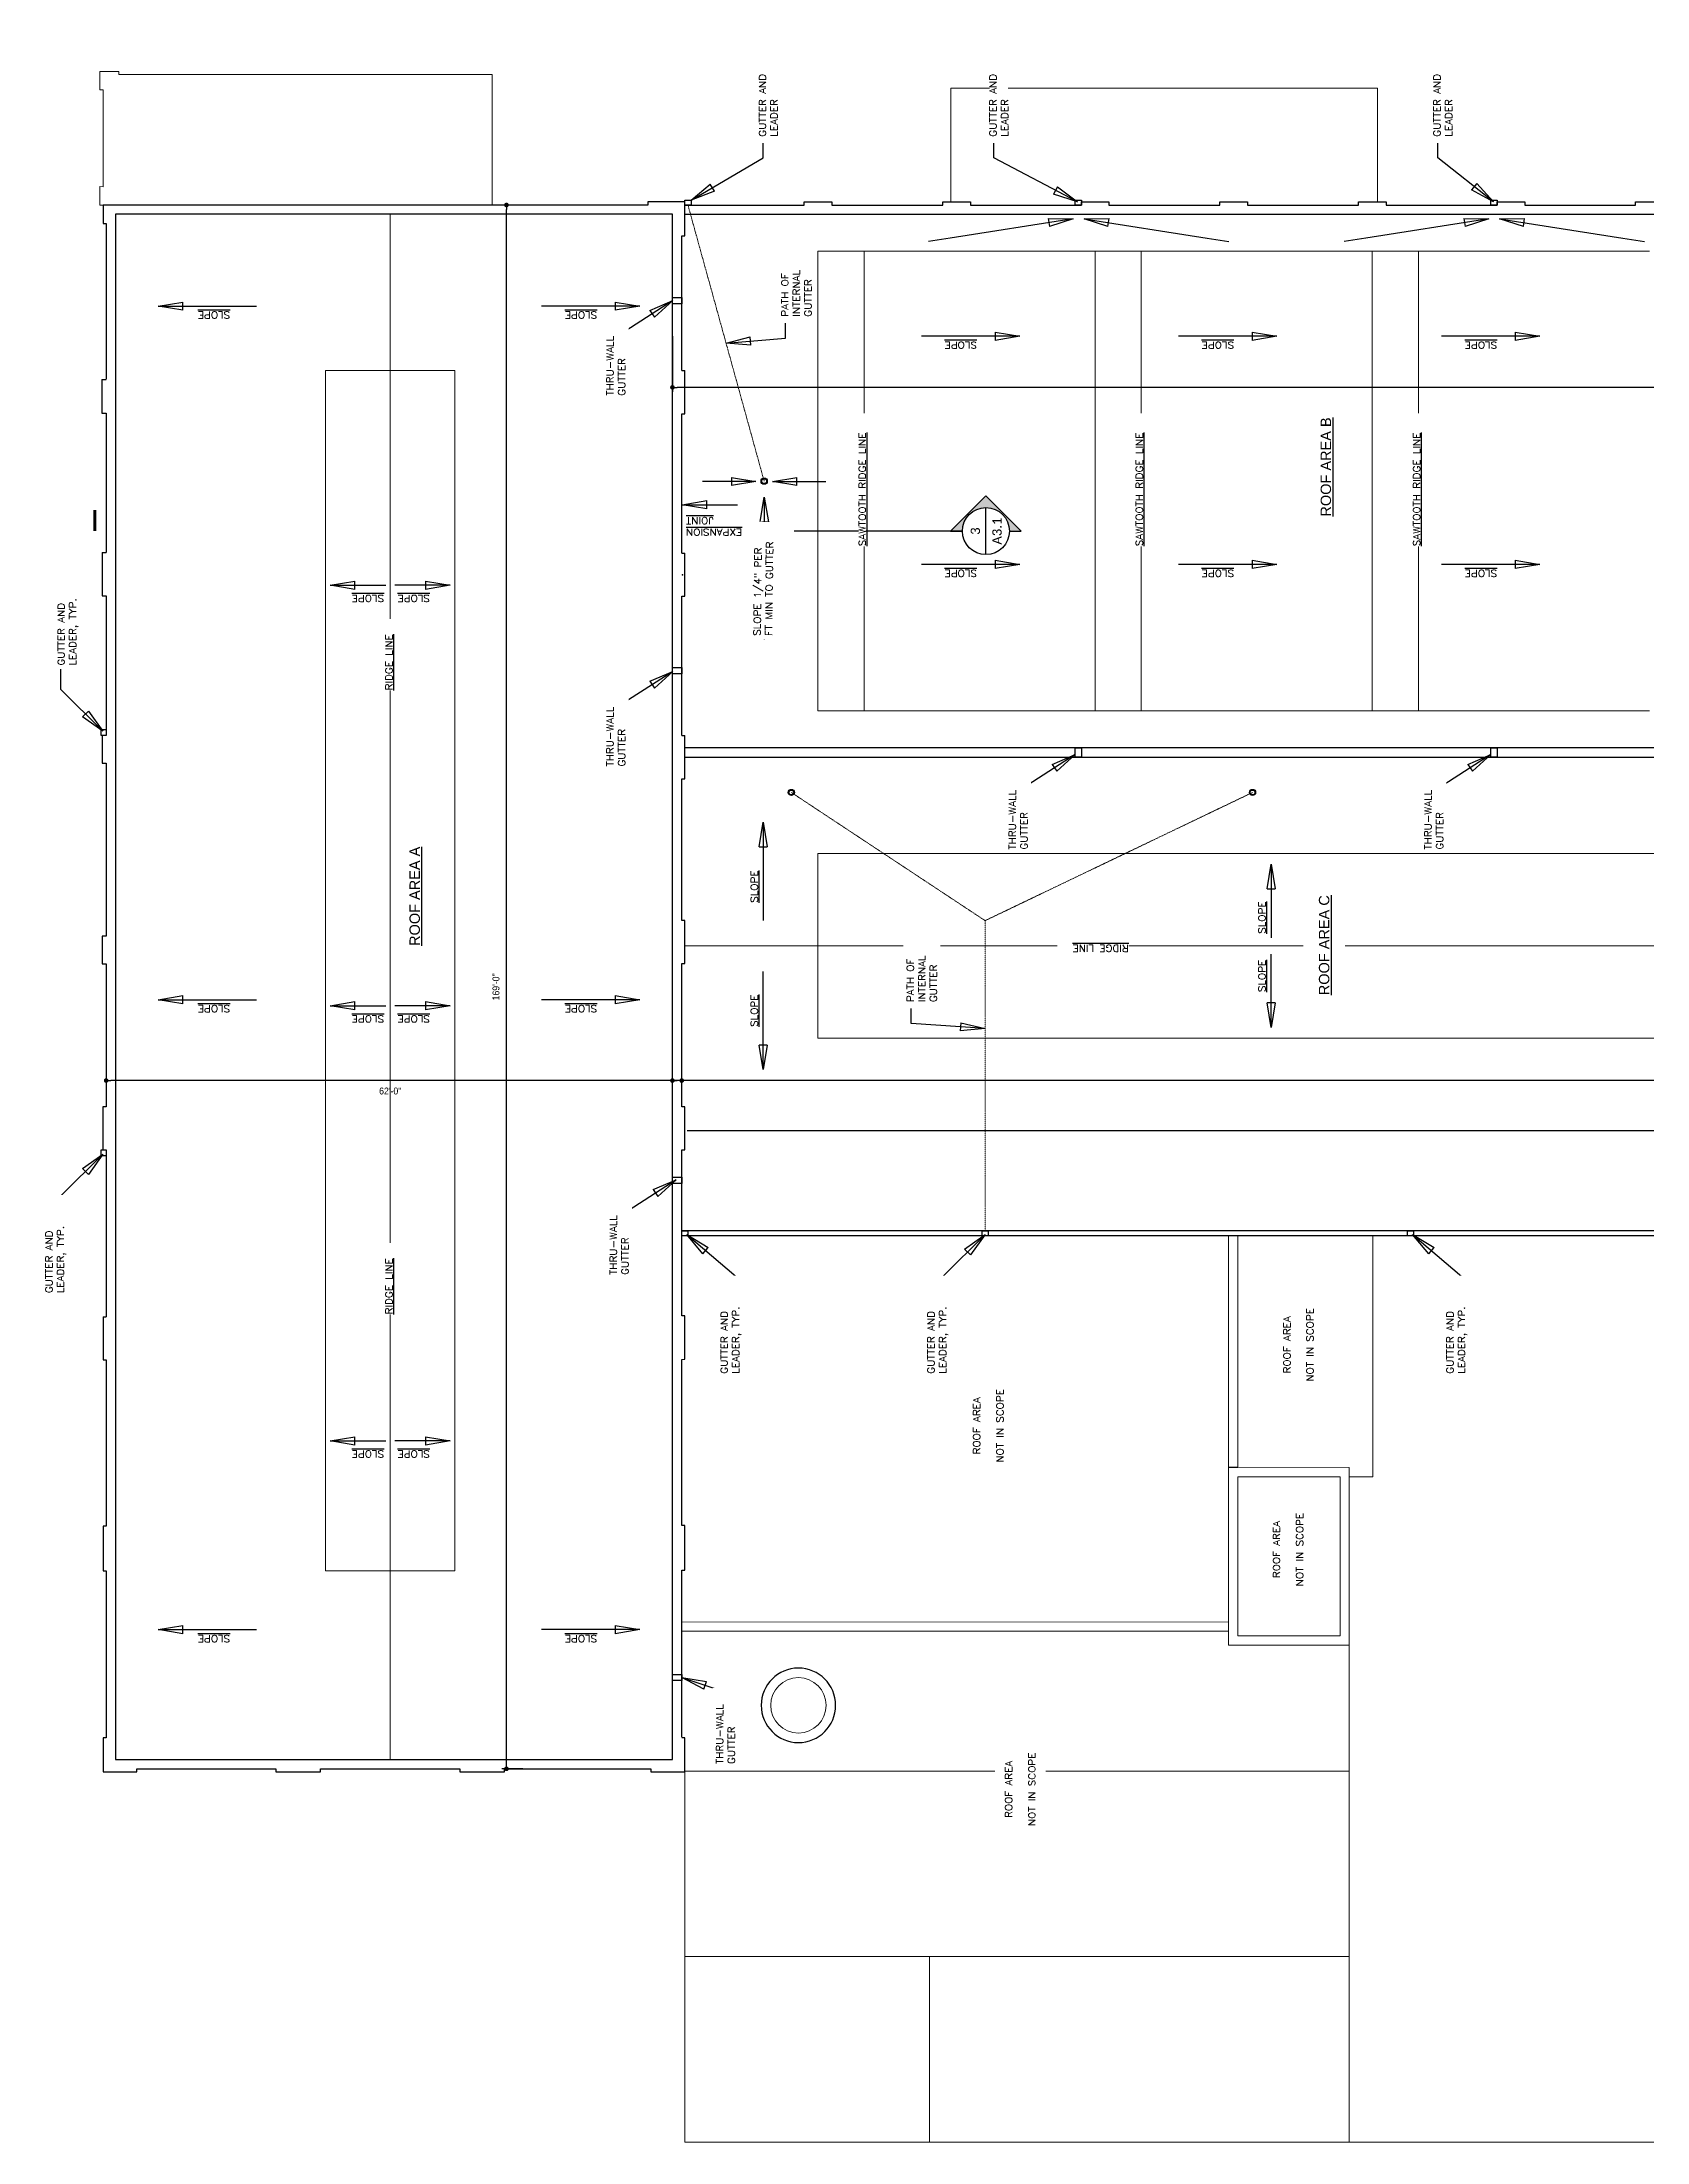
# Model space of a CAD drawing. Header units: inches. Extents: x -33163 to 19162, y -8858 to 30669.
# Drawn here: x 718 to 2802, y 9633 to 12360 of the extents above; entities that cross this region are included whole.
import ezdxf
from ezdxf.enums import TextEntityAlignment as Align

# ---------------------------------------------------------------- set-up
doc = ezdxf.new("R2010")
doc.units = ezdxf.units.IN
doc.linetypes.add('HIDDEN4', pattern=[0.09375, 0.0625, -0.03125])
doc.layers.get('0').update_dxf_attribs({"color": 9, "lineweight": 0})
doc.layers.get('Defpoints').update_dxf_attribs({"color": 254})
for name, color, linetype, lineweight in [('A-ANNO-NOTE-08', 12, 'Continuous', 9), ('A-ANNO-SYMB-48', 12, 'Continuous', 9), ('A-ROOF-BELOW', 251, 'Continuous', 5), ('A-ROOF-EXIST', 7, 'Continuous', 30), ('A-ROOF-GLAZ-EXIST', 251, 'Continuous', 5)]:
    doc.layers.add(name, color=color, linetype=linetype, lineweight=lineweight)
doc.layers.add('A-ANNO-NOTE-96', color=12, linetype='Continuous')
doc.layers.add('A-ANNO-SYMB-16', color=12, linetype='Continuous')
doc.styles.add('arial', font='arial.ttf', dxfattribs={"width": 0.9})
doc.styles.add('GENERATED_STYLE_1', font='arial.ttf')
doc.styles.add('PDF Calibri', font='calibri.ttf')
doc.styles.add('ROMANS', font='romans.shx', dxfattribs={"width": 1.1})
doc.styles.add('TXT-STD-1-4', font='romans.shx', dxfattribs={"width": 0.8, "height": 4.5})
doc.dimstyles.new('Dim 16', dxfattribs={"dimscale": 16, "dimtxt": 0.09375, "dimasz": 0.0625, "dimexe": 0.0625, "dimexo": 0.0625, "dimgap": 0.09375, "dimtad": 1, "dimdec": 4, "dimzin": 3, "dimdsep": 46, "dimlunit": 4, "dimtxsty": 'ROMANS', "dimblk1": 'ARCHTICK', "dimblk2": 'ARCHTICK', "dimsah": 1, "dimcen": 0.0625, "dimdle": 0.0625, "dimclrd": 2, "dimclre": 2, "dimclrt": 3, "dimaunit": 1, "dimazin": 0, "dimtm": 1e-09, "dimtfac": 1, "dimtdec": 4, "dimtmove": 2, "dimatfit": 3, "dimldrblk": 'CLOSEDBLANK', "dimfxl": 1, "dimtolj": 1, "dimtzin": 3, "dimarcsym": 0})
doc.dimstyles.new('Dim 96', dxfattribs={"dimscale": 96, "dimtxt": 0.09375, "dimasz": 0.0625, "dimexe": 0.0625, "dimexo": 0.0625, "dimgap": 0.09375, "dimtad": 1, "dimdec": 4, "dimzin": 3, "dimdsep": 46, "dimlunit": 4, "dimtxsty": 'ROMANS', "dimblk1": 'ARCHTICK', "dimblk2": 'ARCHTICK', "dimsah": 1, "dimcen": 0.0625, "dimdle": 0.0625, "dimclrd": 2, "dimclre": 2, "dimclrt": 3, "dimaunit": 1, "dimazin": 0, "dimtm": 1e-09, "dimtfac": 1, "dimtdec": 4, "dimtmove": 2, "dimatfit": 3, "dimldrblk": 'CLOSEDBLANK', "dimfxl": 1, "dimtolj": 1, "dimtzin": 3, "dimarcsym": 0})

# ---------------------------------------------------------------- blocks, each defined once
blk = doc.blocks.new('A$C1D3A682B')
blk.add_hatch(color=256).paths.add_polyline_path([(54.00000011621694, 27.00000000586647), (45.00000011622171, 27.00000000586647, -1), (9.000000116219894, 27.00000000586647), (1.162167109214352e-07, 27.0000000058667), (27.00000011621694, 5.86646820011083e-09)])
for p, q in [((1.162169382951106e-07, 27.00000000586647), (9.000000116216938, 27.00000000586647)), ((27.00000011621694, 5.86646820011083e-09), (1.162169382951106e-07, 27.00000000586647)), ((54.00000011621694, 27.00000000586647), (27.00000011621694, 5.86646820011083e-09)), ((45.00000011621694, 27.00000000586647), (54.00000011621694, 27.00000000586647))]:
    blk.add_line(p, q)
blk = doc.blocks.new('SYM-DETAIL')
blk.add_line((-15.00000000000091, 0), (15.00000000000091, 0))
blk.add_circle((0, 0), 15.00000000000088)
at = {"style": 'TXT-STD-1-4', "width": 0.8}
for tag, p in [('DETAIL', (0, 6.743589820101306)), ('SHEET', (0, -7.051282109740441))]:
    blk.add_attdef(tag, text='', height=6, dxfattribs=at).set_placement(p, align=Align.MIDDLE)
blk = doc.blocks.new('_Dot')
at = {"color": 0, "linetype": 'ByBlock', "lineweight": -2}
blk.add_line((-0.5, 0), (-1, 0), dxfattribs=at)
at = {"color": 0, "linetype": 'ByBlock', "const_width": 0.5}
blk.add_lwpolyline([(-0.25, 0, 1), (0.25, 0, 1)], format="xyb", close=True, dxfattribs=at)
blk = doc.blocks.new('*D292')
at = {"layer": 'A-ANNO-SYMB-48', "lineweight": -2, "transparency": 16777216}
for p, q in [((4785.376249852681, 12130.54870406364), (4785.376249852681, 11905.71653933503)), ((1536.461307719812, 11978.06768709094), (1536.461307719812, 11905.71653933503)), ((4779.376249852681, 11911.71653933503), (1542.461307719812, 11911.71653933503))]:
    blk.add_line(p, q, dxfattribs=at)
at = {"layer": 'Defpoints', "color": 0, "transparency": 16777216}
for p in [(4785.376249852681, 12136.54870406364), (1536.461307719812, 11984.06768709094), (1536.461307719812, 11911.71653933503)]:
    blk.add_point(p, dxfattribs=at)
at = {"layer": 'A-ANNO-SYMB-48', "lineweight": -2, "transparency": 16777216, "xscale": 6, "yscale": 6, "zscale": 6, "rotation": 180}
blk.add_blockref('_Dot', (1536.461307719812, 11911.71653933503), dxfattribs=at)
at = {"layer": 'A-ANNO-SYMB-48', "lineweight": -2, "transparency": 16777216, "xscale": 6, "yscale": 6, "zscale": 6}
blk.add_blockref('_Dot', (4785.376249852681, 11911.71653933503), dxfattribs=at)
at = {"layer": 'A-ANNO-SYMB-48', "transparency": 16777216, "insert": (3641.435851081747, 11896.82800977845), "char_height": 9, "attachment_point": 5, "style": 'arial'}
blk.add_mtext('\\A1;271\'-0"', dxfattribs=at)
blk = doc.blocks.new('_ClosedBlank')
at = {"color": 0, "lineweight": -2}
for p, q in [((-1, 0.1666666666669698), (0, 0)), ((-1, 0.1666666666669698), (-1, -0.1666666666669698)), ((0, 0), (-1, -0.1666666666669698))]:
    blk.add_line(p, q, dxfattribs=at)
blk = doc.blocks.new('*D294')
at = {"layer": 'A-ANNO-SYMB-48', "lineweight": -2, "transparency": 16777216}
for p, q in [((1536.461307719814, 10982.77179401783), (1536.461307719814, 11017.23700504013)), ((4784.662156944523, 11011.23700504013), (1542.461307719814, 11011.23700504013)), ((4790.662156944523, 10952.39897098269), (4790.662156944523, 11017.23700504013))]:
    blk.add_line(p, q, dxfattribs=at)
at = {"layer": 'Defpoints', "color": 0, "transparency": 16777216}
for p in [(1536.461307719814, 11011.23700504013), (1536.461307719814, 10976.77179401783), (4790.662156944523, 10946.39897098269)]:
    blk.add_point(p, dxfattribs=at)
at = {"layer": 'A-ANNO-SYMB-48', "lineweight": -2, "transparency": 16777216, "xscale": 6, "yscale": 6, "zscale": 6, "rotation": 180}
blk.add_blockref('_Dot', (1536.461307719814, 11011.23700504013), dxfattribs=at)
at = {"layer": 'A-ANNO-SYMB-48', "lineweight": -2, "transparency": 16777216, "xscale": 6, "yscale": 6, "zscale": 6}
blk.add_blockref('_Dot', (4790.662156944523, 11011.23700504013), dxfattribs=at)
at = {"layer": 'A-ANNO-SYMB-48', "transparency": 16777216, "insert": (3735.289797767451, 10996.35456624563), "char_height": 9, "attachment_point": 5, "style": 'arial'}
blk.add_mtext('\\A1;271\'-0"', dxfattribs=at)
blk = doc.blocks.new('*D295')
at = {"layer": 'A-ANNO-SYMB-48', "lineweight": -2, "transparency": 16777216}
for p, q in [((1370.984369488952, 12148.54870406364), (1314.916850393704, 12148.54870406364)), ((1320.916850393704, 10123.32136667179), (1320.916850393704, 12142.54870406364)), ((1341.978365372583, 10117.32136667179), (1314.916850393704, 10117.32136667179))]:
    blk.add_line(p, q, dxfattribs=at)
at = {"layer": 'Defpoints', "color": 0, "transparency": 16777216}
for p in [(1320.916850393704, 12148.54870406364), (1376.984369488952, 12148.54870406364), (1347.978365372583, 10117.32136667179)]:
    blk.add_point(p, dxfattribs=at)
at = {"layer": 'A-ANNO-SYMB-48', "lineweight": -2, "transparency": 16777216, "xscale": 6, "yscale": 6, "zscale": 6}
for p, rotation in [((1320.916850393704, 12148.54870406364), 90), ((1320.916850393704, 10117.32136667179), 270)]:
    blk.add_blockref('_Dot', p, dxfattribs=dict(at, rotation=rotation))
at = {"layer": 'A-ANNO-SYMB-48', "transparency": 16777216, "insert": (1307.321693504212, 11132.93503536771), "char_height": 9, "attachment_point": 5, "rotation": 90, "style": 'arial'}
blk.add_mtext('\\A1;169\'-0"', dxfattribs=at)
blk = doc.blocks.new('*D296')
at = {"layer": 'A-ANNO-SYMB-48', "lineweight": -2, "transparency": 16777216}
for p, q in [((1542.599435342272, 11011.23700504013), (806.9600527544208, 11011.23700504013)), ((1548.599435342272, 10983.31256709495), (1548.599435342272, 11017.23700504013))]:
    blk.add_line(p, q, dxfattribs=at)
at = {"layer": 'Defpoints', "color": 0, "transparency": 16777216}
for p in [(800.9600527544208, 11011.23700504012), (800.9600527544208, 11011.23700504013), (1548.599435342272, 10977.31256709495)]:
    blk.add_point(p, dxfattribs=at)
at = {"layer": 'A-ANNO-SYMB-48', "lineweight": -2, "transparency": 16777216, "xscale": 6, "yscale": 6, "zscale": 6, "rotation": 180}
blk.add_blockref('_Dot', (800.9600527544208, 11011.23700504013), dxfattribs=at)
at = {"layer": 'A-ANNO-SYMB-48', "lineweight": -2, "transparency": 16777216, "xscale": 6, "yscale": 6, "zscale": 6}
blk.add_blockref('_Dot', (1548.599435342272, 11011.23700504013), dxfattribs=at)
at = {"layer": 'A-ANNO-SYMB-48', "transparency": 16777216, "insert": (1169.967653876574, 10997.64184815066), "char_height": 9, "attachment_point": 5, "style": 'arial'}
blk.add_mtext('\\A1;62\'-0"', dxfattribs=at)
blk = doc.blocks.new('_ArchTick')
at = {"color": 0, "linetype": 'ByBlock', "const_width": 0.15}
blk.add_lwpolyline([(-0.5, -0.5), (0.5, 0.5)], dxfattribs=at)

msp = doc.modelspace()

# ---------------------------------------------------------------- linework, layer by layer
at = {"layer": 'A-ANNO-SYMB-16'}
msp.add_line((1913.089176453923, 11724.93882015353), (1694.507739567496, 11724.93882015353), dxfattribs=at)
msp.add_lwpolyline([(786.3894110597648, 11752.55800450084, 4.072991416465083, 4.072991416465083, 0), (786.3894110597648, 11724.93882015353, 0, 0, 0), (1020.758929013362, 11724.93882015353, 0, 0, 0)], format="xyseb", dxfattribs=at)
at = {"layer": 'A-ROOF-BELOW', "linetype": 'Continuous'}
for p, q in [((817.3078255900145, 12322.05668289034), (792.9600527544208, 12322.05668289034)), ((792.9600527544208, 12322.05668289034), (792.9600527544208, 12298.05668289034)), ((817.3078255900145, 12318.05668289034), (817.3078255900145, 12322.05668289034)), ((1302.48251245782, 12318.05668289034), (817.3078255900145, 12318.05668289034)), ((1302.48251245782, 12148.54870406364), (1302.48251245782, 12318.05668289034)), ((792.9600527544208, 12298.05668289034), (796.9600527544208, 12298.05668289034)), ((796.9600527544208, 12298.05668289034), (796.9600527544208, 12172.20888299455)), ((1897.874660235258, 12152.34198885069), (1897.874660235258, 12300.51154335443)), ((1897.874660235258, 12300.51154335443), (2452.315578218509, 12300.51154335443)), ((2452.315578218509, 12300.51154335443), (2452.315578218509, 12152.54870406363)), ((796.9600527544208, 12172.20888299455), (792.9600527544208, 12172.54870406364)), ((792.9600527544208, 12172.54870406364), (792.9600527544208, 12148.54870406364)), ((792.9600527544208, 12148.54870406364), (796.9600527544208, 12148.54870406364)), ((2415.628740785218, 10277.86909091914), (2415.628740785218, 9632.523283400067)), ((1552.599435342272, 10114.3795706015), (2415.628740785218, 10114.37957060149)), ((1552.599435342272, 10114.3795706015), (1552.599435342272, 9632.523283400067)), ((1552.599435342272, 9873.451427000782), (2415.628740785218, 9873.451427000782)), ((1870.350420407547, 9873.451427000782), (1870.350420407547, 9632.523283400067)), ((2415.628740785218, 9632.523283400067), (1552.599435342272, 9632.523283400067)), ((2415.628740785218, 9632.523283400067), (3821.967962220242, 9632.523283400067))]:
    msp.add_line(p, q, dxfattribs=at)
at = {"layer": 'A-ROOF-BELOW', "linetype": 'HIDDEN4'}
for p, q in [((1655.614194045687, 11789.84963190218), (1556.613703163817, 12148.54870406364)), ((1690.90641712696, 11385.49093668162), (1942.57481596964, 11218.98126026306)), ((1942.57481596964, 10815.86980912465), (1942.57481596964, 11218.98126026306))]:
    msp.add_line(p, q, dxfattribs=at)
at = {"layer": 'A-ROOF-BELOW', "linetype": 'ByBlock'}
for p, q in [((2258.817266061938, 10509.0037927428), (2258.81726606194, 10809.49017787072)), ((2270.863418055946, 10509.0037927428), (2270.863418055947, 10809.49017787072)), ((2446.100405920988, 10496.67009834463), (2446.100405920988, 10809.49017787072)), ((2258.817266061938, 10295.92636657958), (2258.817266061938, 10509.0037927428)), ((2415.628740785221, 10508.72814187367), (2270.863418055946, 10509.0037927428)), ((2415.628740785218, 10277.86909091914), (2415.628740785221, 10508.72814187367)), ((2403.628740785221, 10496.75096958636), (2270.840568630611, 10496.75096958636)), ((2270.840568630611, 10496.75096958636), (2270.840568630611, 10289.86909091914)), ((2403.628740785221, 10289.86909091914), (2403.628740785221, 10496.75096958636)), ((2415.628740785221, 10496.7281201196), (2446.100405920988, 10496.67009834463)), ((1548.461307719812, 10308.08940918031), (2258.820020325264, 10307.92636626349)), ((1548.461307719812, 10296.08940886422), (2258.817266061938, 10295.92636657958)), ((2258.817266061938, 10295.92636657958), (2258.813121520816, 10277.86909091914)), ((2270.840568630611, 10289.86909091914), (2403.628740785221, 10289.86909091914)), ((2258.813121520816, 10277.86909091914), (2415.628740785218, 10277.86909091914))]:
    msp.add_line(p, q, dxfattribs=at)
for start, end in [(90, 270), (270, 90)]:
    msp.add_arc((1700.104422873861, 10199.74708355965), 36.00000000000002, start, end, dxfattribs=at)
at = {"layer": 'A-ROOF-EXIST'}
for p, q in [((1504.599652400208, 12148.54870406364), (796.9600527544208, 12148.54870406364)), ((796.9600527544208, 12148.54870406364), (796.9600527544208, 12124.54870406364)), ((1552.599435342272, 12152.6868316861), (1504.599652400208, 12152.6868316861)), ((1504.599652400208, 12152.6868316861), (1504.599652400208, 12148.54870406364)), ((1552.599435342272, 12108.6868316861), (1552.599435342272, 12152.6868316861)), ((1552.599435342272, 12148.54870406364), (1707.450430729969, 12148.54870406364)), ((1707.450430729969, 12148.54870406364), (1707.475193756334, 12152.54870406363)), ((1707.475193756334, 12152.54870406363), (1743.475193756334, 12152.54870406363)), ((1743.475193756334, 12152.54870406363), (1743.475193756334, 12148.54870406364)), ((1743.475193756334, 12148.54870406364), (1887.526253865657, 12148.54870406363)), ((1887.526253865657, 12148.54870406363), (1887.526253865657, 12152.54870406363)), ((1887.526253865657, 12152.54870406363), (1923.475193756334, 12152.54870406363)), ((1923.475193756334, 12152.54870406363), (1923.475193756334, 12148.54870406363)), ((1923.475193756334, 12148.54870406363), (2067.679175370038, 12148.54870406363)), ((2067.679175370038, 12148.54870406363), (2067.679175370038, 12152.54870406363)), ((2067.679175370038, 12152.54870406363), (2103.475193756334, 12152.54870406363)), ((2103.475193756334, 12152.54870406363), (2103.475193756334, 12148.54870406363)), ((2103.475193756334, 12148.54870406363), (2247.462875651087, 12148.54870406363)), ((2247.462875651087, 12148.54870406363), (2247.462875651087, 12152.54870406363)), ((2247.462875651087, 12152.54870406363), (2283.475193756334, 12152.54870406363)), ((2283.475193756334, 12152.54870406363), (2283.475193756334, 12148.54870406363)), ((2283.475193756334, 12148.54870406363), (2427.703529935377, 12148.54870406363)), ((2427.703529935377, 12148.54870406363), (2427.703529935377, 12152.54870406363)), ((2427.703529935377, 12152.54870406363), (2463.475193756334, 12152.54870406363)), ((2463.475193756334, 12152.54870406363), (2463.475193756334, 12148.54870406363)), ((2463.475193756334, 12148.54870406363), (2607.481384512925, 12148.54870406363)), ((2607.481384512925, 12148.54870406363), (2607.481384512925, 12152.54870406363)), ((2607.481384512925, 12152.54870406363), (2643.475193756334, 12152.54870406363)), ((2643.475193756334, 12152.54870406363), (2643.475193756334, 12148.54870406363)), ((2643.475193756334, 12148.54870406363), (2787.481384512925, 12148.54870406363)), ((2787.481384512925, 12148.54870406363), (2787.481384512925, 12152.54870406363)), ((2787.481384512925, 12152.54870406363), (2823.475193756334, 12152.54870406363)), ((796.9600527544208, 12124.54870406364), (800.9600527544208, 12124.54870406364)), ((800.9600527544208, 12124.54870406364), (800.9600527544208, 11922.43979888347)), ((1536.461307719812, 12136.54870406364), (812.9600527544208, 12136.54870406364)), ((812.9600527544208, 12136.54870406364), (812.9600527544208, 10129.34022796042)), ((1536.461307719812, 10129.34022796042), (1536.461307719812, 12136.54870406364)), ((1552.599435342272, 12136.54870406364), (4785.376249852681, 12136.54870406363)), ((1548.599435342272, 11933.39995274648), (1548.599435342272, 12108.6868316861)), ((1548.599435342272, 12108.6868316861), (1552.599435342272, 12108.6868316861)), ((795.4028871069204, 11922.09690903252), (800.9600527544208, 11922.09690903252)), ((795.4028871069204, 11922.09690903252), (795.4028871069204, 11878.09690903252)), ((1548.599435342272, 11933.39995274648), (1552.599435342272, 11933.39995274648)), ((1552.599435342272, 11877.39995274648), (1552.599435342272, 11933.39995274648)), ((795.4028871069204, 11878.09690903252), (800.9600527544208, 11878.09690903252)), ((800.9600527544208, 11878.09690903252), (800.9600527544208, 11697.04543476227)), ((1548.599435342272, 11696.34809921123), (1548.599435342272, 11877.39995274648)), ((1548.599435342272, 11877.39995274648), (1552.599435342272, 11877.39995274648)), ((795.7027292794337, 11697.04543476227), (800.9600527544208, 11697.04543476227)), ((795.7027292794337, 11697.04543476227), (795.7027292794337, 11641.04543476227)), ((1548.599435342272, 11696.34809921123), (1552.599435342272, 11696.34809921123)), ((1552.599435342272, 11640.34809921123), (1552.599435342272, 11696.34809921123)), ((795.7027292794337, 11641.04543476227), (800.9600527544208, 11641.04543476227)), ((800.9600527544208, 11641.04543476227), (800.9600527544208, 11459.40058007445)), ((1548.599435342272, 11459.34652352961), (1548.599435342272, 11640.34809921123)), ((1548.599435342272, 11640.34809921123), (1552.599435342272, 11640.34809921123)), ((800.9600527544208, 11459.40058007445), (796.0033220082332, 11459.40058007445)), ((796.0033220082332, 11459.40058007445), (796.0033220082332, 11423.40058007445)), ((1548.599435342272, 11459.34652352961), (1552.599435342272, 11459.34652352961)), ((1552.599435342272, 11403.34652352961), (1552.599435342272, 11459.34652352961)), ((4790.662156944523, 11443.34652352961), (1552.599435342272, 11443.34652352961)), ((1552.599435342272, 11431.34652352961), (1589.032009867085, 11431.34652352961)), ((1552.599435342272, 11431.34652352961), (4778.662156944523, 11431.34652352961)), ((796.0033220082332, 11423.40058007445), (800.9600527544208, 11423.40058007445)), ((800.9600527544208, 11423.40058007445), (800.9600527544208, 11198.63102779277)), ((1548.599435342272, 11219.28510801264), (1548.599435342272, 11403.34652352961)), ((1548.599435342272, 11403.34652352961), (1552.599435342272, 11403.34652352961)), ((1552.599435342272, 11219.28510801264), (1548.599435342272, 11219.28510801264)), ((1552.599435342272, 11163.28510801264), (1552.599435342272, 11219.28510801264)), ((800.9600527544208, 11198.63102779277), (796.0033220082332, 11198.63102779277)), ((796.0033220082332, 11198.63102779277), (796.0033220082332, 11163.07174355389)), ((796.0033220082332, 11163.07174355389), (800.9600527544208, 11163.07174355389)), ((800.9600527544208, 11163.07174355389), (800.9600527544208, 10977.31256709495)), ((1548.599435342272, 10977.31256709495), (1548.599435342272, 11163.28510801264)), ((1548.599435342272, 11163.28510801264), (1552.599435342272, 11163.28510801264)), ((800.9600527544208, 10977.31256709495), (796.6131064620022, 10977.31256709495)), ((796.6131064620022, 10977.31256709495), (796.6131064620022, 10921.31256709495)), ((1552.461228789653, 10977.31256709495), (1548.599435342272, 10977.31256709495)), ((1552.461228789653, 10921.31256709495), (1552.461228789653, 10977.31256709495)), ((1555.5326123991, 10946.39897098269), (4778.662156944523, 10946.39897098269)), ((796.6131064620022, 10921.31256709495), (800.9600527544208, 10921.31256709495)), ((800.9600527544208, 10921.31256709495), (800.9600527544208, 10704.34778615606)), ((1548.461307719812, 10705.53365335129), (1548.461307719812, 10921.31256709495)), ((1548.461307719812, 10921.31256709495), (1552.461228789653, 10921.31256709495)), ((4790.662156944523, 10815.86980912465), (1548.461307719812, 10815.86980912465)), ((4790.662156944523, 10809.49017787072), (1548.461307719812, 10809.49017787072)), ((796.9600527544208, 10704.34778615606), (800.9600527544208, 10704.34778615606)), ((796.9600527544208, 10704.34778615606), (796.9600527544208, 10648.34778615607)), ((1552.461228789653, 10705.53365335129), (1548.461307719812, 10705.53365335129)), ((1552.461228789653, 10649.53392960684), (1552.461228789653, 10705.53365335129)), ((796.9600527544208, 10648.34778615607), (800.9600527544208, 10648.34778615607)), ((800.9600527544208, 10648.34778615607), (800.9600527544208, 10432.34778615607)), ((1548.461307719812, 10649.00259678188), (1552.461228789653, 10649.53392960684)), ((1548.461307719812, 10433.51620348408), (1548.461307719812, 10649.00259678188)), ((800.9600527544208, 10432.34778615607), (796.9600527544208, 10432.34778615607)), ((796.9600527544208, 10432.34778615607), (796.9600527544208, 10374.32899438347)), ((1552.461228789653, 10433.51620348408), (1548.461307719812, 10433.51620348408)), ((1552.461228789653, 10375.51648960591), (1552.461228789653, 10433.51620348408)), ((796.9600527544208, 10374.32899438347), (800.9600527544208, 10374.32899438347)), ((800.9600527544208, 10374.32899438347), (800.9600527544208, 10157.32899438347)), ((1548.461307719812, 10375.19511080408), (1552.461228789653, 10375.51648960591)), ((1548.461307719812, 10158.51756009618), (1548.461307719812, 10375.19511080408)), ((800.9600527544208, 10157.32899438347), (796.9600527544208, 10157.32899438347)), ((796.9600527544208, 10157.32899438347), (796.9600527544208, 10113.32899438347)), ((1552.599435342272, 10157.34471204348), (1548.461307719812, 10157.34471204348)), ((1552.599435342272, 10114.3795706015), (1552.599435342272, 10157.34471204348)), ((812.9600527544208, 10129.34022796042), (1536.461307719812, 10129.34022796042)), ((796.9600527544208, 10113.32899438347), (840.9600527544208, 10113.32899438347)), ((840.9600527544208, 10113.32899438347), (840.9536839550856, 10117.38417807924)), ((840.9536839550856, 10117.38417807924), (1021.514271193828, 10117.32136667179)), ((1021.514271193828, 10117.32136667179), (1021.520541345781, 10113.32899438347)), ((1021.520541345781, 10113.32899438347), (1079.520009274613, 10113.32899438347)), ((1079.520009274613, 10117.31959269755), (1260.409560397598, 10117.32136677197)), ((1079.520009274613, 10113.32899438347), (1079.520009274613, 10117.31959269755)), ((1260.409560397598, 10117.32136677197), (1260.415830548744, 10113.32899499627)), ((1260.415830548744, 10113.32899499627), (1318.415298478536, 10113.32899438347)), ((1318.415298478536, 10113.32899438347), (1318.415298520718, 10117.32137778283)), ((1318.415298520718, 10117.32137778283), (1508.599652400208, 10117.32136676641)), ((1508.599652400208, 10117.32136676641), (1508.599652400208, 10113.32899438347)), ((1508.599652400208, 10113.32899438347), (1552.599652400208, 10113.32899438347))]:
    msp.add_line(p, q, dxfattribs=at)
at = {"layer": 'A-ROOF-EXIST', "color": 8}
msp.add_line((2258.817266061938, 10509.0037927428), (2270.863418055946, 10509.0037927428), dxfattribs=at)
at = {"layer": 'A-ROOF-EXIST', "flags": 128}
for points in [[(1560.627970985362, 12154.92833531756), (1560.627970985362, 12148.54870406364), (1552.599435342272, 12148.54870406364), (1552.599435342272, 12154.92833531756)], [(2067.679175370038, 12154.92833531756), (2067.679175370038, 12148.54870406363), (2059.650639726944, 12148.54870406363), (2059.650639726944, 12154.92833531756)], [(2607.481384512925, 12154.92833531756), (2607.481384512925, 12148.54870406363), (2599.452848869834, 12148.54870406363), (2599.452848869834, 12154.92833531756)], [(1536.461307719812, 12028.41995063796), (1548.599435342272, 12028.41995063796), (1548.599435342272, 12020.39141499487), (1536.461307719812, 12020.39141499487)], [(1536.461307719812, 11547.78048331794), (1548.599435342272, 11547.78048331794), (1548.599435342272, 11539.75194767485), (1536.461307719812, 11539.75194767485)], [(794.5804215004937, 11467.42911571754), (800.9600527544208, 11467.42911571754), (800.9600527544208, 11459.40058007445), (794.5804215004937, 11459.40058007445)], [(2067.679175370038, 11443.34652352961), (2067.679175370038, 11431.34652352961), (2059.650639726944, 11431.34652352961), (2059.650639726944, 11443.34652352961)], [(794.5804215004937, 10921.31256709495), (800.9600527544208, 10921.31256709495), (800.9600527544208, 10913.28403145186), (794.5804215004937, 10913.28403145186)], [(1536.461307719812, 10885.67021506506), (1548.461307719812, 10885.67021506507), (1548.461307719812, 10877.64167942198), (1536.461307719812, 10877.64167942197)], [(1556.489843362906, 10815.86980912465), (1556.489843362906, 10809.49017787072), (1548.461307719812, 10809.49017787072), (1548.461307719812, 10815.86980912465)], [(1946.589083791187, 10815.86980912465), (1946.589083791187, 10809.49017787072), (1938.560548148092, 10809.49017787072), (1938.560548148092, 10815.86980912465)], [(2499.140028914841, 10815.86980912465), (2499.140028914841, 10809.49017787072), (2491.111493271746, 10809.49017787072), (2491.111493271746, 10815.86980912465)], [(1536.461307719812, 10239.90567171061), (1548.461307719812, 10239.90567171061), (1548.461307719812, 10231.87713606752), (1536.461307719812, 10231.87713606752)]]:
    msp.add_lwpolyline(points, close=True, dxfattribs=at)
at = {"layer": 'A-ROOF-EXIST', "color": 8, "flags": 128}
msp.add_lwpolyline([(2607.481384512927, 11443.34652352961), (2607.481384512927, 11431.34652352961), (2599.452848869832, 11431.34652352961), (2599.452848869832, 11443.34652352961)], close=True, dxfattribs=at)
at = {"layer": 'A-ROOF-EXIST'}
for centre, radius in [((1655.614194045687, 11789.84963190218), 4.014267821545218), ((1655.614194045687, 11789.84963190218), 3.189815626963536), ((1690.90641712696, 11385.49093668162), 4.014267821545218), ((1690.90641712696, 11385.49093668162), 3.189815626963536), ((2289.889559410443, 11385.49093668162), 4.014267821545218), ((2289.889559410443, 11385.49093668162), 3.189815626963536)]:
    msp.add_circle(centre, radius, dxfattribs=at)
for start, end in [(90, 270), (270, 90)]:
    msp.add_arc((1700.104422873861, 10199.74708355965), 48.34504678545659, start, end, dxfattribs=at)
for p in [(1549.661931126928, 11668.34809921123), (1549.661931126928, 11668.34809921123), (1552.599435342272, 11431.34652352961), (1552.599435342272, 11431.34652352961)]:
    msp.add_point(p, dxfattribs=at)
at = {"layer": 'A-ROOF-GLAZ-EXIST'}
for p, q in [((1169.967653876574, 11933.39995274648), (1169.967653876574, 12136.54870406364)), ((1725.376249852681, 12088.54870406364), (2085.416809443857, 12088.54870406363)), ((1725.376249852681, 11491.34652352961), (1725.376249852681, 12088.54870406364)), ((1725.376249852681, 11491.34652352961), (1725.376249852681, 12088.54870406363)), ((2085.416809443857, 11491.34652352961), (2085.416809443857, 12088.54870406363)), ((2085.416809443857, 12088.54870406363), (2445.45736903503, 12088.54870406363)), ((2085.416809443857, 11491.34652352961), (2085.416809443857, 12088.54870406363)), ((2445.45736903503, 11491.34652352961), (2445.45736903503, 12088.54870406363)), ((2445.45736903503, 12088.54870406363), (2805.497928626206, 12088.54870406363)), ((2445.45736903503, 11491.34652352961), (2445.45736903503, 12088.54870406363)), ((1253.967653876574, 11933.39995274648), (1085.967653876574, 11933.39995274648)), ((1085.967653876574, 11933.39995274648), (1085.967653876574, 10374.32899438347)), ((1169.967653876574, 10374.32899438347), (1169.967653876574, 11933.39995274648)), ((1253.967653876574, 10374.32899438347), (1253.967653876574, 11933.39995274648)), ((1725.376249852681, 11491.34652352961), (2085.416809443857, 11491.34652352961)), ((2085.416809443857, 11491.34652352961), (2445.45736903503, 11491.34652352961)), ((2445.45736903503, 11491.34652352961), (2805.497928626206, 11491.34652352961)), ((1725.376249852681, 11306.19419892173), (1725.376249852681, 11066.19419892173)), ((1725.376249852681, 11306.19419892173), (4605.322527555763, 11306.19419892173)), ((1725.376249852681, 11186.19419892173), (1552.599435342272, 11186.19419892173)), ((4605.322527555763, 11186.19419892173), (1725.376249852681, 11186.19419892173)), ((1725.376249852681, 11066.19419892173), (4605.322527555763, 11066.19419892173)), ((1085.967653876574, 10374.32899438347), (1253.967653876574, 10374.32899438347)), ((1169.967653876574, 10374.32899438347), (1169.967653876574, 10129.32136676641))]:
    msp.add_line(p, q, dxfattribs=at)
for points in [[(1725.376249852681, 12088.54870406363), (1785.376249852681, 12088.54870406363), (1785.376249852681, 11491.34652352961), (1725.376249852681, 11491.34652352961)], [(2085.416809443857, 12088.54870406363), (2145.416809443857, 12088.54870406363), (2145.416809443857, 11491.34652352961), (2085.416809443857, 11491.34652352961)], [(2445.45736903503, 12088.54870406363), (2505.45736903503, 12088.54870406363), (2505.45736903503, 11491.34652352961), (2445.45736903503, 11491.34652352961)]]:
    msp.add_lwpolyline(points, close=True, dxfattribs=at)

# ---------------------------------------------------------------- block references
at = {"layer": 'A-ANNO-SYMB-16', "xscale": -1.697079756860451, "yscale": 1.697079756860451, "zscale": 1.697079756860554, "rotation": 180}
msp.add_blockref('A$C1D3A682B', (1897.815458444955, 11770.75997359871), dxfattribs=at)
at = {"layer": 'A-ANNO-SYMB-16'}
ref = msp.add_blockref('SYM-DETAIL', (1943.636612077411, 11724.93882015352), dxfattribs=dict(at, xscale=2.036495708232541, yscale=2.036495708232541, zscale=2.036495708232541, rotation=90))
ref.add_attrib('DETAIL', '3', dxfattribs={"layer": '0', "height": 12.21897424939525, "rotation": 90, "style": 'PDF Calibri'}).set_placement((1929.903320350692, 11724.93882015352), align=Align.MIDDLE)
ref.add_attrib('SHEET', 'A3.1', dxfattribs={"layer": '0', "height": 12.21897424939525, "rotation": 90, "style": 'PDF Calibri'}).set_placement((1957.996517831441, 11724.93882015352), align=Align.MIDDLE)

# ---------------------------------------------------------------- texts
at = {"layer": 'A-ANNO-NOTE-96', "attachment_point": 1, "rotation": 90, "bg_fill": 3, "box_fill_scale": 2.5, "bg_fill_color": 256, "bg_fill_transparency": 0}
for s, insert, char_height, width, style in [('\\A1;{\\LROOF AREA B}', (2378.379608209896, 11743.86305386273), 13.5, 139.0483528929616, 'GENERATED_STYLE_1'), ('\\A1;\\pxqc;ROOF AREA\\P\\PNOT IN SCOPE', (2330.136462817523, 10608.13703898507), 9, 119.7128395125328, 'ROMANS'), ('\\A1;\\pxqc;ROOF AREA\\P\\PNOT IN SCOPE', (1927.258547783154, 10502.93251334481), 9, 119.7128395125328, 'ROMANS'), ('\\A1;\\pxqc;ROOF AREA\\P\\PNOT IN SCOPE', (2316.508079770685, 10342.19237823829), 9, 119.7128395125328, 'ROMANS')]:
    msp.add_mtext(s, dxfattribs=dict(at, insert=insert, char_height=char_height, width=width, style=style))

# ---------------------------------------------------------------- dimensions: what is measured, and where the dimension line sits
at = {"layer": 'A-ANNO-SYMB-48'}
dim = msp.add_linear_dim(base=(1320.916850393704, 12148.54870406364), p1=(1347.978365372583, 10117.32136667179), p2=(1376.984369488951, 12148.54870406364), angle=90, dimstyle='Dim 96', override={"dimrnd": 12, "dimtxsty": 'arial', "dimblk1": 'Dot', "dimblk2": 'Dot', "dimclrd": 256, "dimclre": 256, "dimclrt": 256}, dxfattribs=at)
dim.commit()
dim.dimension.update_dxf_attribs({"geometry": '*D295', "text_midpoint": (1307.321693504212, 11132.93503536771)})
for base, p1, p2, picture, middle in [((800.9600527544208, 11011.23700504013), (1548.599435342272, 10977.31256709495), (800.9600527544208, 11011.23700504012), '*D296', (1169.967653876574, 10997.64184815066)), ((1536.461307719814, 11011.23700504013), (4790.662156944523, 10946.39897098269), (1536.461307719814, 10976.77179401783), '*D294', (3735.289797767451, 10996.35456624563))]:
    dim = msp.add_linear_dim(base=base, p1=p1, p2=p2, angle=180, dimstyle='Dim 96', override={"dimrnd": 12, "dimtxsty": 'arial', "dimblk1": 'Dot', "dimblk2": 'Dot', "dimclrd": 256, "dimclre": 256, "dimclrt": 256}, dxfattribs=at)
    dim.commit()
    dim.dimension.update_dxf_attribs({"geometry": picture, "text_midpoint": middle, "dimtype": 160})

# ---------------------------------------------------------------- leaders
at = {"layer": 'A-ANNO-NOTE-08'}
for points in [[(1560.627970985362, 12154.92833531756), (1654.360621880478, 12209.63329117462), (1654.360621880478, 12229.10812171043)], [(2062.361382258518, 12152.65309020515), (1953.841884473091, 12209.63329117462), (1953.841884473091, 12229.10812171043)], [(2602.852324300511, 12152.56255007636), (2530.564869470545, 12209.63329117462), (2530.564869470545, 12229.10812171043)], [(2057.1221532581, 12130.68734448265), (1897.116368116189, 12105.66523963453), (1869.005167063417, 12101.16562275794)], [(2071.056598220373, 12130.68734448265), (2231.062383362285, 12105.66523963453), (2259.173584415057, 12101.16562275794)], [(2596.924362400989, 12130.68734448265), (2436.918577259077, 12105.66523963453), (2408.807376206305, 12101.16562275794)], [(2610.858807363262, 12130.68734448265), (2770.864592505173, 12105.66523963453), (2798.975793557946, 12101.16562275794)], [(868.4767416404356, 12017.13071136378), (972.6475875796168, 12017.13071136378), (996.1622942331014, 12017.13071136378)], [(1494.191812177996, 12017.13071136378), (1390.020966238815, 12017.13071136378), (1366.506259585331, 12017.13071136378)], [(1537.102646940171, 12024.55326030156), (1468.624219522222, 11980.47487500351), (1468.624219522222, 11961.0000444677)], [(1606.113948604752, 11969.1991679829), (1683.429832338345, 11975.76550043031), (1683.429832338345, 11995.24033096612)], [(1987.478106117058, 11978.11172316964), (1883.307260177877, 11978.11172316964), (1859.792553524392, 11978.11172316964)], [(2321.363649546722, 11978.11172316964), (2217.192803607541, 11978.11172316964), (2193.678096954056, 11978.11172316964)], [(2663.076943421744, 11978.11172316964), (2558.906097482562, 11978.11172316964), (2535.391390829078, 11978.11172316964)], [(1645.002248757948, 11789.40628185454), (1578.811603788228, 11789.40628185454), (1575.682128706481, 11789.40628185454)], [(1666.226139333427, 11789.40628185454), (1732.416784303146, 11789.40628185454), (1735.546259384893, 11789.40628185454)], [(1549.015478495538, 11759.28577781975), (1614.956958065013, 11759.28577781975), (1621.008321000605, 11759.28577781975)], [(1655.695554901196, 11768.90764293079), (1655.692369870771, 11692.80400062524), (1655.694032317513, 11584.29615819225)], [(1987.478106117058, 11681.74685700664), (1883.307260177877, 11681.74685700664), (1859.792553524392, 11681.74685700664)], [(2321.363649546722, 11681.74685700664), (2217.192803607541, 11681.74685700664), (2193.678096954056, 11681.74685700664)], [(2663.076943421744, 11681.74685700664), (2558.906097482562, 11681.74685700664), (2535.391390829078, 11681.74685700664)], [(1247.877897058206, 11654.56947387829), (1181.936417488731, 11654.56947387829), (1175.885054553139, 11654.56947387829)], [(796.8530413367698, 11464.94972339975), (742.098964063207, 11519.25136727029), (742.098964063207, 11546.2501786104)], [(1537.102646940171, 11542.81328873095), (1468.624219522222, 11498.7349034329), (1468.624219522222, 11479.26007289709)], [(2059.650639726944, 11434.86423242897), (1991.172212308995, 11390.78584713092), (1991.172212308995, 11371.31101659511)], [(2599.452848869832, 11434.86423242897), (2530.974421451883, 11390.78584713092), (2530.974421451883, 11371.31101659511)], [(1654.360621880478, 11346.93838301303), (1654.360621880478, 11242.76753707385), (1654.360621880478, 11219.25283042036)], [(2314.051691513267, 11292.1932865046), (2314.051691513267, 11210.53266522507), (2314.051691513267, 11196.84644835352)], [(2314.051691513267, 11080.19511133887), (2314.051691513267, 11161.8557326184), (2314.051691513267, 11175.54194948994)], [(1654.360621880478, 11025.45001483044), (1654.360621880478, 11129.62086076962), (1654.360621880478, 11153.13556742311)], [(868.4767416404356, 11116.28895103812), (972.6475875796168, 11116.28895103812), (996.1622942331014, 11116.28895103812)], [(1247.877897058206, 11108.49027572001), (1181.936417488731, 11108.49027572001), (1175.885054553139, 11108.49027572001)], [(1494.191812177996, 11116.28895103812), (1390.020966238815, 11116.28895103812), (1366.506259585331, 11116.28895103812)], [(1942.57481596964, 11078.81721530891), (1846.346319825174, 11085.38354775632), (1846.346319825174, 11104.85837829212)], [(796.8530413367698, 10915.76342376964), (742.098964063207, 10861.4617798991), (742.098964063207, 10834.462968559)], [(1541.412192081772, 10882.42095106587), (1472.933764663823, 10838.34256576782), (1472.933764663823, 10818.86773523201)], [(1555.103217010179, 10811.14511799392), (1619.120513629488, 10756.84347412338), (1619.120513629488, 10729.84466278328)], [(1942.482072373536, 10811.14511799392), (1887.727995099973, 10756.84347412338), (1887.727995099973, 10729.84466278328)], [(2497.753402562113, 10811.14511799392), (2561.770699181423, 10756.84347412338), (2561.770699181423, 10729.84466278328)], [(1247.877897058206, 10543.13778660432), (1181.936417488731, 10543.13778660432), (1175.885054553139, 10543.13778660432)], [(868.4767416404356, 10298.0478052262), (972.6475875796168, 10298.0478052262), (996.1622942331014, 10298.0478052262)], [(1494.191812177996, 10298.0478052262), (1390.020966238815, 10298.0478052262), (1366.506259585331, 10298.0478052262)], [(1548.461307719812, 10235.89140388907), (1611.101890082435, 10215.08618753388), (1611.101890082435, 10183.62027913453)]]:
    msp.add_leader(points, dimstyle='Dim 16', override={"dimasz": 2, "dimclrd": 256}, dxfattribs=at)

# ---------------------------------------------------------------- next in the draw order: texts
at = {"layer": 'A-ANNO-NOTE-96', "attachment_point": 1, "bg_fill": 3, "bg_fill_color": 256, "bg_fill_transparency": 0}
for s, insert, char_height, width, rotation, style, box_fill_scale in [('\\A1;GUTTER AND LEADER', (1648.919215805667, 12237.34967626141), 9, 122.9573304599471, 90, 'ROMANS', 1), ('\\A1;GUTTER AND LEADER', (1948.40047839828, 12237.34967626141), 9, 122.9573304599471, 90, 'ROMANS', 1), ('\\A1;GUTTER AND LEADER', (2525.123463395734, 12237.34967626141), 9, 122.9573304599471, 90, 'ROMANS', 1), ('\\A1;{\\LSLOPE}', (961.9823806093918, 12001.06058219538), 9, 48.55021589816894, 180, 'ROMANS', 1), ('\\A1;{\\LSLOPE}', (1438.653155482258, 12001.06058219538), 9, 48.55021589816894, 180, 'ROMANS', 1), ('\\A1;{\\LSLOPE}', (1931.939449421319, 11665.67672783824), 9, 48.55021589816894, 180, 'ROMANS', 1), ('\\A1;{\\LSLOPE}', (2265.824992850983, 11665.67672783824), 9, 48.55021589816894, 180, 'ROMANS', 1), ('\\A1;{\\LSLOPE}', (2607.538286726005, 11665.67672783824), 9, 48.55021589816894, 180, 'ROMANS', 1), ('\\A1;{\\LSLOPE}', (1221.399014040398, 11632.98945112171), 9, 48.55021589816894, 180, 'ROMANS', 1), ('\\A1;{\\LRIDGE LINE}', (1163.820721571337, 11518.10633619286), 9, 92.7198283917387, 89.99999999999999, 'ROMANS', 1), ('\\A1;{\\LROOF AREA A}', (1194.952752704159, 11186.14797748865), 13.5, 139.0483528929616, 90, 'GENERATED_STYLE_1', 2.5), ('\\A1;{\\LSLOPE}', (1638.290492712074, 11242.23002954137), 9, 48.55021589816894, 90, 'ROMANS', 1), ('\\A1;{\\LROOF AREA C}', (2376.123246927038, 11122.11298811326), 13.5, 139.0483528929616, 90, 'GENERATED_STYLE_1', 2.5), ('\\A1;{\\LSLOPE}', (2297.582657924939, 11201.94707728142), 9, 48.55021589816894, 90, 'ROMANS', 1), ('\\A1;{\\LRIDGE LINE}', (2129.151029243321, 11178.52037369948), 9, 92.7198283917387, 180, 'ROMANS', 1), ('\\A1;{\\LSLOPE}', (2297.582657924939, 11126.16506582289), 9, 48.55021589816894, 90, 'ROMANS', 1), ('\\A1;{\\LSLOPE}', (1638.290492712074, 11080.98867152618), 9, 48.55021589816894, 90, 'ROMANS', 1), ('\\A1;{\\LSLOPE}', (961.9823806093918, 11100.21882186971), 9, 48.55021589816894, 180, 'ROMANS', 1), ('\\A1;{\\LSLOPE}', (1438.653155482258, 11100.21882186971), 9, 48.55021589816894, 180, 'ROMANS', 1), ('\\A1;{\\LSLOPE}', (1221.399014040398, 11086.91025296342), 9, 48.55021589816894, 180, 'ROMANS', 1), ('\\A1;{\\LRIDGE LINE}', (1163.820721571337, 10707.54804706016), 9, 92.7198283917387, 89.99999999999999, 'ROMANS', 1), ('\\A1;{\\LSLOPE}', (1221.399014040398, 10521.55776384773), 9, 48.55021589816894, 180, 'ROMANS', 1), ('\\A1;{\\LSLOPE}', (961.9823806093918, 10281.9776760578), 9, 48.55021589816894, 180, 'ROMANS', 1), ('\\A1;{\\LSLOPE}', (1438.653155482258, 10281.9776760578), 9, 48.55021589816894, 180, 'ROMANS', 1), ('\\A1;\\pxqc;ROOF AREA\\P\\PNOT IN SCOPE', (1968.786641468127, 10030.75212956528), 9, 119.7128395125328, 90, 'ROMANS', 2.5)]:
    msp.add_mtext(s, dxfattribs=dict(at, insert=insert, char_height=char_height, width=width, rotation=rotation, style=style, box_fill_scale=box_fill_scale))
at = {"layer": 'A-ANNO-NOTE-96', "char_height": 9, "attachment_point": 1, "style": 'ROMANS', "bg_fill": 2}
for s, insert, width, rotation in [('\\A1;\\pxqr;{\\LEXPANSION JOINT}', (1618.866613460559, 11719.08487215018), 64.76842640517859, 180), ('\\A1;GUTTER AND LEADER, TYP.', (738.0305008737287, 11550.27740529805), 122.9573304599471, 90), ('\\A1;THRU-WALL GUTTER', (1450.956356327348, 11419.19131415592), 94.24450583882569, 90), ('\\A1;THRU-WALL GUTTER', (1973.50434911412, 11311.24225785394), 94.24450583882569, 90), ('\\A1;THRU-WALL GUTTER', (2513.306558257009, 11311.24225785394), 94.24450583882569, 90), ('\\A1;PATH OF INTERNAL GUTTER', (1840.904913750361, 11113.09993284311), 94.24450583882569, 90), ('\\A1;GUTTER AND LEADER, TYP.', (722.1594574520495, 10735.07170052607), 122.9573304599471, 90), ('\\A1;THRU-WALL GUTTER', (1455.265901468949, 10758.79897649085), 94.24450583882569, 90), ('\\A1;GUTTER AND LEADER, TYP.', (1599.181007018331, 10630.45339475036), 122.9573304599471, 90), ('\\A1;GUTTER AND LEADER, TYP.', (1867.788488488815, 10630.45339475036), 122.9573304599471, 90), ('\\A1;GUTTER AND LEADER, TYP.', (2541.831192570266, 10630.45339475036), 122.9573304599471, 90), ('\\A1;THRU-WALL GUTTER', (1593.43402688756, 10123.55152039336), 94.24450583882569, 90)]:
    msp.add_mtext(s, dxfattribs=dict(at, insert=insert, width=width, rotation=rotation))

# ---------------------------------------------------------------- next in the draw order: dimensions: what is measured, and where the dimension line sits
at = {"layer": 'A-ANNO-SYMB-48'}
dim = msp.add_linear_dim(base=(1536.461307719812, 11911.71653933503), p1=(4785.376249852681, 12136.54870406364), p2=(1536.461307719812, 11984.06768709094), angle=180, dimstyle='Dim 96', override={"dimrnd": 12, "dimtxsty": 'arial', "dimblk1": 'Dot', "dimblk2": 'Dot', "dimclrd": 256, "dimclre": 256, "dimclrt": 256}, dxfattribs=at)
dim.commit()
dim.dimension.update_dxf_attribs({"geometry": '*D292', "text_midpoint": (3641.435851081747, 11896.82800977845), "dimtype": 160})

# ---------------------------------------------------------------- next in the draw order: linework, layer by layer
at = {"layer": 'A-ROOF-BELOW', "linetype": 'HIDDEN4'}
msp.add_line((1942.57481596964, 11218.98126026306), (2289.889559410443, 11385.49093668162), dxfattribs=at)

# ---------------------------------------------------------------- next in the draw order: texts
at = {"layer": 'A-ANNO-NOTE-96', "char_height": 9, "attachment_point": 1, "style": 'ROMANS', "bg_fill": 2}
for s, insert, width, rotation in [('\\A1;PATH OF INTERNAL GUTTER', (1677.988426263531, 12003.48188551711), 94.24450583882569, 90), ('\\A1;THRU-WALL GUTTER', (1450.956356327348, 11900.93128572654), 94.24450583882569, 90), ('\\A1;SLOPE 1/4" PER FT MIN TO GUTTER', (1641.892742472422, 11589.00941404108), 143.6323139171436, 89.38216700325808)]:
    msp.add_mtext(s, dxfattribs=dict(at, insert=insert, width=width, rotation=rotation))
at = {"layer": 'A-ANNO-NOTE-96', "char_height": 9, "attachment_point": 1, "style": 'ROMANS', "bg_fill": 3, "box_fill_scale": 1, "bg_fill_color": 256, "bg_fill_transparency": 0}
for s, insert, width, rotation in [('\\A1;{\\LSLOPE}', (1931.939449421319, 11962.04159400124), 48.55021589816894, 180), ('\\A1;{\\LSLOPE}', (2265.824992850983, 11962.04159400124), 48.55021589816894, 180), ('\\A1;{\\LSLOPE}', (2607.538286726005, 11962.04159400124), 48.55021589816894, 180), ('\\A1;{\\LSAWTOOTH RIDGE LINE}', (1778.436919953147, 11705.25513414422), 172.7678372676892, 90), ('\\A1;{\\LSAWTOOTH RIDGE LINE}', (2138.477479544323, 11705.25513414422), 172.7678372676892, 89.99999999999999), ('\\A1;{\\LSAWTOOTH RIDGE LINE}', (2498.518039135495, 11705.25513414422), 172.7678372676892, 89.99999999999999)]:
    msp.add_mtext(s, dxfattribs=dict(at, insert=insert, width=width, rotation=rotation))

# ---------------------------------------------------------------- next in the draw order: leaders
at = {"layer": 'A-ANNO-NOTE-08'}
for points in [[(1092.057410694943, 11654.56947387829), (1157.998890264418, 11654.56947387829), (1164.05025320001, 11654.56947387829)], [(1092.057410694943, 11108.49027572001), (1157.998890264418, 11108.49027572001), (1164.05025320001, 11108.49027572001)], [(1092.057410694943, 10543.13778660432), (1157.998890264418, 10543.13778660432), (1164.05025320001, 10543.13778660432)]]:
    msp.add_leader(points, dimstyle='Dim 16', override={"dimasz": 2, "dimclrd": 256}, dxfattribs=at)

# ---------------------------------------------------------------- next in the draw order: texts
at = {"layer": 'A-ANNO-NOTE-96', "char_height": 9, "width": 48.55021589816894, "attachment_point": 1, "rotation": 180, "style": 'ROMANS', "bg_fill": 3, "box_fill_scale": 1, "bg_fill_color": 256, "bg_fill_transparency": 0}
for insert in [(1161.908545659964, 11632.98945112171), (1161.908545659964, 11086.91025296342), (1161.908545659964, 10521.55776384773)]:
    msp.add_mtext('\\A1;{\\LSLOPE}', dxfattribs=dict(at, insert=insert))

doc.saveas('drawing.dxf')
